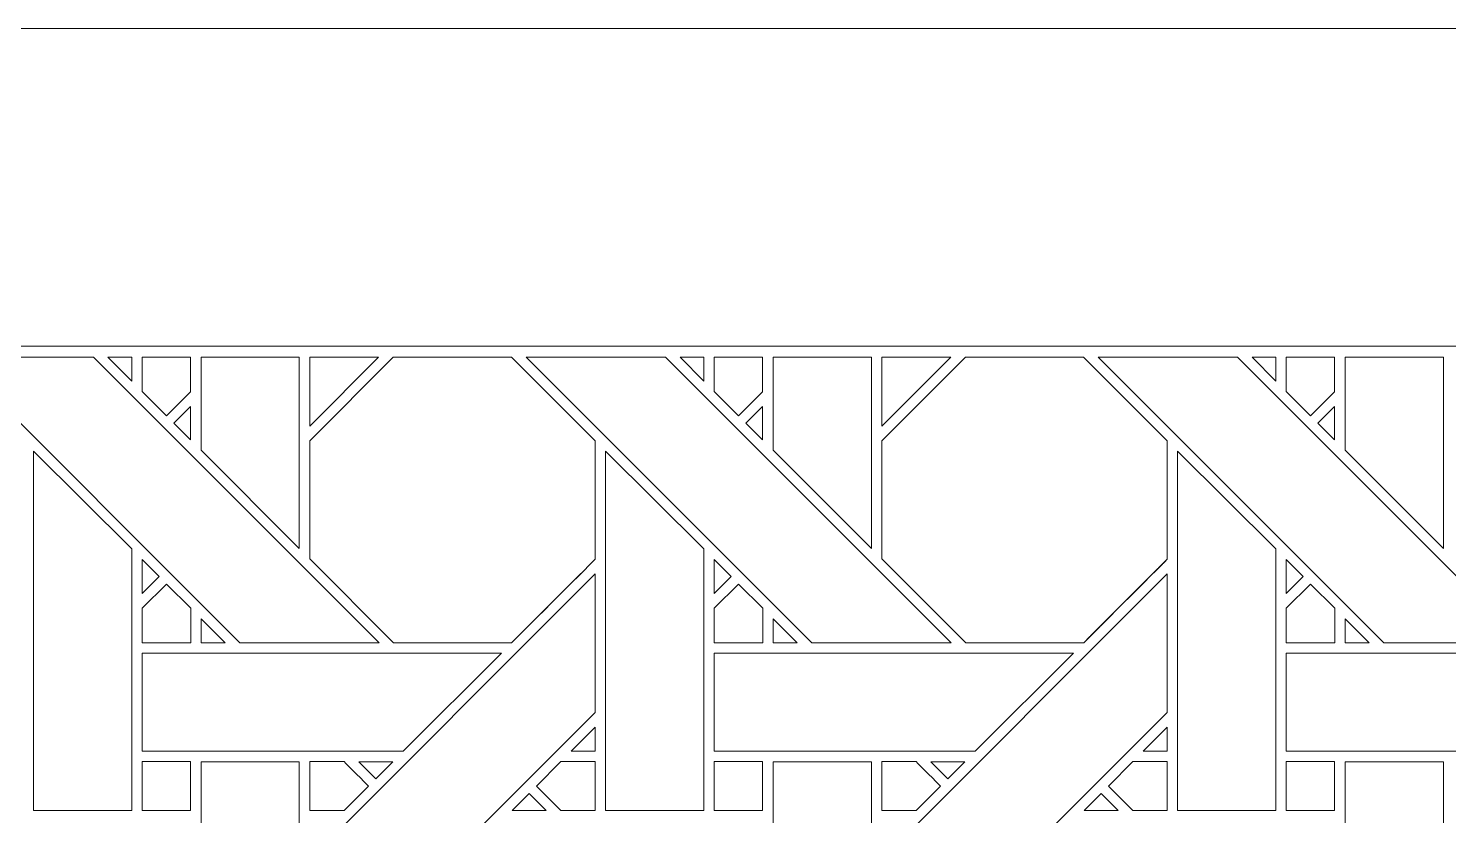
# Model space of a CAD drawing. Header units: inches. Extents: x 4.9 to 19.9, y 3.1 to 15.1.
# Drawn here: x 12.154 to 14.509, y 13.789 to 15.095 of the extents above; entities that cross this region are included whole.
import ezdxf

# ---------------------------------------------------------------- set-up
doc = ezdxf.new("R2010")
doc.units = ezdxf.units.IN
doc.header["$MEASUREMENT"] = 0
doc.layers.add('Design', color=7, linetype='Continuous', lineweight=0)

msp = doc.modelspace()

# ---------------------------------------------------------------- linework, layer by layer
at = {"layer": 'Design'}
for points, knots in [([(4.8829, 15.0948), (4.8829, 15.0948), (4.8829, 3.0948), (4.8829, 3.0948), (4.8829, 3.0948), (19.8829, 3.0948), (19.8829, 3.0948), (19.8829, 3.0948), (19.8829, 15.0948), (19.8829, 15.0948), (19.8829, 15.0948), (4.8829, 15.0948), (4.8829, 15.0948)], [0, 0, 0, 0, 1, 1, 1, 2, 2, 2, 3, 3, 3, 4, 4, 4, 4]), ([(5.4052, 14.5679), (5.4052, 14.5679), (5.4052, 3.6216), (5.4052, 3.6216), (5.4052, 3.6216), (19.3605, 3.6216), (19.3605, 3.6216), (19.3605, 3.6216), (19.3605, 14.5679), (19.3605, 14.5679), (19.3605, 14.5679), (5.4052, 14.5679), (5.4052, 14.5679)], [0, 0, 0, 0, 1, 1, 1, 2, 2, 2, 3, 3, 3, 4, 4, 4, 4]), ([(12.2618, 14.5497), (12.2618, 14.5497), (12.7354, 14.076), (12.7354, 14.076), (12.7354, 14.076), (12.5044, 14.076), (12.5044, 14.076), (12.5044, 14.076), (12.0308, 14.5497), (12.0308, 14.5497), (12.0308, 14.5497), (12.2618, 14.5497), (12.2618, 14.5497)], [0, 0, 0, 0, 1, 1, 1, 2, 2, 2, 3, 3, 3, 4, 4, 4, 4]), ([(12.3253, 14.5497), (12.3253, 14.5497), (12.3253, 14.5099), (12.3253, 14.5099), (12.3253, 14.5099), (12.2859, 14.5497), (12.2859, 14.5497), (12.2859, 14.5497), (12.3253, 14.5497), (12.3253, 14.5497)], [0, 0, 0, 0, 1, 1, 1, 2, 2, 2, 3, 3, 3, 3]), ([(12.3425, 14.5497), (12.3425, 14.5497), (12.4228, 14.5497), (12.4228, 14.5497), (12.4228, 14.5497), (12.4228, 14.4921), (12.4228, 14.4921), (12.4228, 14.4921), (12.3828, 14.4522), (12.3828, 14.4522), (12.3828, 14.4522), (12.3425, 14.4925), (12.3425, 14.4925), (12.3425, 14.4925), (12.3425, 14.5497), (12.3425, 14.5497)], [0, 0, 0, 0, 1, 1, 1, 2, 2, 2, 3, 3, 3, 4, 4, 4, 5, 5, 5, 5]), ([(12.3425, 14.5497), (12.3425, 14.5497), (12.4228, 14.5497), (12.4228, 14.5497), (12.4228, 14.5497), (12.4228, 14.4921), (12.4228, 14.4921), (12.4228, 14.4921), (12.3828, 14.4522), (12.3828, 14.4522), (12.3828, 14.4522), (12.3425, 14.4925), (12.3425, 14.4925), (12.3425, 14.4925), (12.3425, 14.5497), (12.3425, 14.5497)], [0, 0, 0, 0, 1, 1, 1, 2, 2, 2, 3, 3, 3, 4, 4, 4, 5, 5, 5, 5]), ([(12.4403, 14.5497), (12.4403, 14.5497), (12.6032, 14.5497), (12.6032, 14.5497), (12.6032, 14.5497), (12.6032, 14.2325), (12.6032, 14.2325), (12.6032, 14.2325), (12.4403, 14.3954), (12.4403, 14.3954), (12.4403, 14.3954), (12.4403, 14.5497), (12.4403, 14.5497)], [0, 0, 0, 0, 1, 1, 1, 2, 2, 2, 3, 3, 3, 4, 4, 4, 4]), ([(12.6204, 14.411), (12.6204, 14.411), (12.7591, 14.5497), (12.7591, 14.5497), (12.7591, 14.5497), (12.9553, 14.5497), (12.9553, 14.5497), (12.9553, 14.5497), (13.0941, 14.411), (13.0941, 14.411), (13.0941, 14.411), (13.0941, 14.2148), (13.0941, 14.2148), (13.0763, 14.1969), (12.9643, 14.0851), (12.9553, 14.0761), (12.9553, 14.0761), (12.7596, 14.0761), (12.7596, 14.0761), (12.7596, 14.0761), (12.6204, 14.2153), (12.6204, 14.2153), (12.6204, 14.2153), (12.6204, 14.411), (12.6204, 14.411)], [0, 0, 0, 0, 1, 1, 1, 2, 2, 2, 3, 3, 3, 4, 4, 4, 5, 5, 5, 6, 6, 6, 7, 7, 7, 8, 8, 8, 8]), ([(12.6204, 14.411), (12.6204, 14.411), (12.7591, 14.5497), (12.7591, 14.5497), (12.7591, 14.5497), (12.9553, 14.5497), (12.9553, 14.5497), (12.9553, 14.5497), (13.0941, 14.411), (13.0941, 14.411), (13.0941, 14.411), (13.0941, 14.2148), (13.0941, 14.2148), (13.0761, 14.1967), (12.9642, 14.085), (12.9553, 14.0761), (12.9553, 14.0761), (12.7596, 14.0761), (12.7596, 14.0761), (12.7596, 14.0761), (12.6204, 14.2153), (12.6204, 14.2153), (12.6204, 14.2153), (12.6204, 14.411), (12.6204, 14.411)], [0, 0, 0, 0, 1, 1, 1, 2, 2, 2, 3, 3, 3, 4, 4, 4, 5, 5, 5, 6, 6, 6, 7, 7, 7, 8, 8, 8, 8]), ([(12.6204, 14.5497), (12.6204, 14.5497), (12.7348, 14.5497), (12.7348, 14.5497), (12.7348, 14.5497), (12.6204, 14.4354), (12.6204, 14.4354), (12.6204, 14.4354), (12.6204, 14.5497), (12.6204, 14.5497)], [0, 0, 0, 0, 1, 1, 1, 2, 2, 2, 3, 3, 3, 3]), ([(13.2105, 14.5497), (13.2105, 14.5497), (13.6841, 14.076), (13.6841, 14.076), (13.6841, 14.076), (13.4531, 14.076), (13.4531, 14.076), (13.4531, 14.076), (12.9795, 14.5497), (12.9795, 14.5497), (12.9795, 14.5497), (13.2105, 14.5497), (13.2105, 14.5497)], [0, 0, 0, 0, 1, 1, 1, 2, 2, 2, 3, 3, 3, 4, 4, 4, 4]), ([(13.2741, 14.5497), (13.2741, 14.5497), (13.2741, 14.5099), (13.2741, 14.5099), (13.2741, 14.5099), (13.2346, 14.5497), (13.2346, 14.5497), (13.2346, 14.5497), (13.2741, 14.5497), (13.2741, 14.5497)], [0, 0, 0, 0, 1, 1, 1, 2, 2, 2, 3, 3, 3, 3]), ([(13.2913, 14.5497), (13.2913, 14.5497), (13.3715, 14.5497), (13.3715, 14.5497), (13.3715, 14.5497), (13.3715, 14.4921), (13.3715, 14.4921), (13.3715, 14.4921), (13.3316, 14.4522), (13.3316, 14.4522), (13.3316, 14.4522), (13.2913, 14.4925), (13.2913, 14.4925), (13.2913, 14.4925), (13.2913, 14.5497), (13.2913, 14.5497)], [0, 0, 0, 0, 1, 1, 1, 2, 2, 2, 3, 3, 3, 4, 4, 4, 5, 5, 5, 5]), ([(13.2913, 14.5497), (13.2913, 14.5497), (13.3715, 14.5497), (13.3715, 14.5497), (13.3715, 14.5497), (13.3715, 14.4921), (13.3715, 14.4921), (13.3715, 14.4921), (13.3316, 14.4522), (13.3316, 14.4522), (13.3316, 14.4522), (13.2913, 14.4925), (13.2913, 14.4925), (13.2913, 14.4925), (13.2913, 14.5497), (13.2913, 14.5497)], [0, 0, 0, 0, 1, 1, 1, 2, 2, 2, 3, 3, 3, 4, 4, 4, 5, 5, 5, 5]), ([(13.3891, 14.5497), (13.3891, 14.5497), (13.552, 14.5497), (13.552, 14.5497), (13.552, 14.5497), (13.552, 14.2324), (13.552, 14.2324), (13.552, 14.2324), (13.3891, 14.3954), (13.3891, 14.3954), (13.3891, 14.3954), (13.3891, 14.5497), (13.3891, 14.5497)], [0, 0, 0, 0, 1, 1, 1, 2, 2, 2, 3, 3, 3, 4, 4, 4, 4]), ([(13.5691, 14.411), (13.5691, 14.411), (13.7078, 14.5497), (13.7078, 14.5497), (13.7078, 14.5497), (13.904, 14.5497), (13.904, 14.5497), (13.904, 14.5497), (14.0428, 14.411), (14.0428, 14.411), (14.0428, 14.411), (14.0428, 14.2148), (14.0428, 14.2148), (14.025, 14.1969), (13.9131, 14.0851), (13.9041, 14.0761), (13.9041, 14.0761), (13.7084, 14.0761), (13.7084, 14.0761), (13.7084, 14.0761), (13.5691, 14.2153), (13.5691, 14.2153), (13.5691, 14.2153), (13.5691, 14.411), (13.5691, 14.411)], [0, 0, 0, 0, 1, 1, 1, 2, 2, 2, 3, 3, 3, 4, 4, 4, 5, 5, 5, 6, 6, 6, 7, 7, 7, 8, 8, 8, 8]), ([(13.5691, 14.5497), (13.5691, 14.5497), (13.6835, 14.5497), (13.6835, 14.5497), (13.6835, 14.5497), (13.5691, 14.4354), (13.5691, 14.4354), (13.5691, 14.4354), (13.5691, 14.5497), (13.5691, 14.5497)], [0, 0, 0, 0, 1, 1, 1, 2, 2, 2, 3, 3, 3, 3]), ([(13.904, 14.5497), (13.904, 14.5497), (14.0428, 14.411), (14.0428, 14.411), (14.0428, 14.411), (14.0428, 14.2148), (14.0428, 14.2148), (14.0244, 14.1963), (13.9126, 14.0847), (13.9041, 14.0761), (13.9041, 14.0761), (13.7084, 14.0761), (13.7084, 14.0761), (13.7084, 14.0761), (13.5691, 14.2153), (13.5691, 14.2153), (13.5691, 14.2153), (13.5691, 14.411), (13.5691, 14.411), (13.5691, 14.411), (13.7078, 14.5497), (13.7078, 14.5497), (13.7078, 14.5497), (13.904, 14.5497), (13.904, 14.5497)], [0, 0, 0, 0, 1, 1, 1, 2, 2, 2, 3, 3, 3, 4, 4, 4, 5, 5, 5, 6, 6, 6, 7, 7, 7, 8, 8, 8, 8]), ([(14.1592, 14.5497), (14.1592, 14.5497), (14.6329, 14.076), (14.6329, 14.076), (14.6329, 14.076), (14.4018, 14.076), (14.4018, 14.076), (14.4018, 14.076), (13.9283, 14.5497), (13.9283, 14.5497), (13.9283, 14.5497), (14.1592, 14.5497), (14.1592, 14.5497)], [0, 0, 0, 0, 1, 1, 1, 2, 2, 2, 3, 3, 3, 4, 4, 4, 4]), ([(14.2228, 14.5497), (14.2228, 14.5497), (14.2228, 14.5099), (14.2228, 14.5099), (14.2228, 14.5099), (14.1833, 14.5497), (14.1833, 14.5497), (14.1833, 14.5497), (14.2228, 14.5497), (14.2228, 14.5497)], [0, 0, 0, 0, 1, 1, 1, 2, 2, 2, 3, 3, 3, 3]), ([(14.24, 14.5497), (14.24, 14.5497), (14.3203, 14.5497), (14.3203, 14.5497), (14.3203, 14.5497), (14.3203, 14.4921), (14.3203, 14.4921), (14.3203, 14.4921), (14.2803, 14.4522), (14.2803, 14.4522), (14.2803, 14.4522), (14.24, 14.4925), (14.24, 14.4925), (14.24, 14.4925), (14.24, 14.5497), (14.24, 14.5497)], [0, 0, 0, 0, 1, 1, 1, 2, 2, 2, 3, 3, 3, 4, 4, 4, 5, 5, 5, 5]), ([(14.24, 14.5497), (14.24, 14.5497), (14.3203, 14.5497), (14.3203, 14.5497), (14.3203, 14.5497), (14.3203, 14.4921), (14.3203, 14.4921), (14.3203, 14.4921), (14.2803, 14.4522), (14.2803, 14.4522), (14.2803, 14.4522), (14.24, 14.4925), (14.24, 14.4925), (14.24, 14.4925), (14.24, 14.5497), (14.24, 14.5497)], [0, 0, 0, 0, 1, 1, 1, 2, 2, 2, 3, 3, 3, 4, 4, 4, 5, 5, 5, 5]), ([(14.3378, 14.5497), (14.3378, 14.5497), (14.5007, 14.5497), (14.5007, 14.5497), (14.5007, 14.5497), (14.5007, 14.2324), (14.5007, 14.2324), (14.5007, 14.2324), (14.3378, 14.3954), (14.3378, 14.3954), (14.3378, 14.3954), (14.3378, 14.5497), (14.3378, 14.5497)], [0, 0, 0, 0, 1, 1, 1, 2, 2, 2, 3, 3, 3, 4, 4, 4, 4]), ([(12.4228, 14.4679), (12.4228, 14.4679), (12.4228, 14.4127), (12.4228, 14.4127), (12.4228, 14.4127), (12.395, 14.4401), (12.395, 14.4401), (12.395, 14.4401), (12.4228, 14.4679), (12.4228, 14.4679)], [0, 0, 0, 0, 1, 1, 1, 2, 2, 2, 3, 3, 3, 3]), ([(13.3715, 14.4679), (13.3715, 14.4679), (13.3715, 14.4127), (13.3715, 14.4127), (13.3715, 14.4127), (13.3438, 14.4401), (13.3438, 14.4401), (13.3438, 14.4401), (13.3715, 14.4679), (13.3715, 14.4679)], [0, 0, 0, 0, 1, 1, 1, 2, 2, 2, 3, 3, 3, 3]), ([(14.3203, 14.4679), (14.3203, 14.4679), (14.3203, 14.4127), (14.3203, 14.4127), (14.3203, 14.4127), (14.2925, 14.4401), (14.2925, 14.4401), (14.2925, 14.4401), (14.3203, 14.4679), (14.3203, 14.4679)], [0, 0, 0, 0, 1, 1, 1, 2, 2, 2, 3, 3, 3, 3]), ([(12.1625, 13.798), (12.1625, 13.798), (12.1625, 14.3939), (12.1625, 14.3939), (12.1625, 14.3939), (12.3252, 14.2317), (12.3252, 14.2317), (12.3252, 14.2317), (12.3252, 13.798), (12.3252, 13.798), (12.3252, 13.798), (12.1625, 13.798), (12.1625, 13.798)], [0, 0, 0, 0, 1, 1, 1, 2, 2, 2, 3, 3, 3, 4, 4, 4, 4]), ([(13.1112, 13.798), (13.1112, 13.798), (13.1112, 14.3939), (13.1112, 14.3939), (13.1112, 14.3939), (13.274, 14.2317), (13.274, 14.2317), (13.274, 14.2317), (13.274, 13.798), (13.274, 13.798), (13.274, 13.798), (13.1112, 13.798), (13.1112, 13.798)], [0, 0, 0, 0, 1, 1, 1, 2, 2, 2, 3, 3, 3, 4, 4, 4, 4]), ([(14.0599, 13.798), (14.0599, 13.798), (14.0599, 14.3939), (14.0599, 14.3939), (14.0599, 14.3939), (14.2227, 14.2317), (14.2227, 14.2317), (14.2227, 14.2317), (14.2227, 13.798), (14.2227, 13.798), (14.2227, 13.798), (14.0599, 13.798), (14.0599, 13.798)], [0, 0, 0, 0, 1, 1, 1, 2, 2, 2, 3, 3, 3, 4, 4, 4, 4]), ([(12.3425, 14.1575), (12.3425, 14.1575), (12.3425, 14.2142), (12.3425, 14.2142), (12.3425, 14.2142), (12.3707, 14.1857), (12.3707, 14.1857), (12.3707, 14.1857), (12.3425, 14.1575), (12.3425, 14.1575)], [0, 0, 0, 0, 1, 1, 1, 2, 2, 2, 3, 3, 3, 3]), ([(13.2913, 14.1575), (13.2913, 14.1575), (13.2913, 14.2142), (13.2913, 14.2142), (13.2913, 14.2142), (13.3195, 14.1857), (13.3195, 14.1857), (13.3195, 14.1857), (13.2913, 14.1575), (13.2913, 14.1575)], [0, 0, 0, 0, 1, 1, 1, 2, 2, 2, 3, 3, 3, 3]), ([(14.24, 14.1575), (14.24, 14.1575), (14.24, 14.2142), (14.24, 14.2142), (14.24, 14.2142), (14.2682, 14.1857), (14.2682, 14.1857), (14.2682, 14.1857), (14.24, 14.1575), (14.24, 14.1575)], [0, 0, 0, 0, 1, 1, 1, 2, 2, 2, 3, 3, 3, 3]), ([(13.0941, 13.9603), (13.0941, 13.9603), (12.6204, 13.4866), (12.6204, 13.4866), (12.6204, 13.4866), (12.6204, 13.7167), (12.6204, 13.7167), (12.6204, 13.7167), (13.0941, 14.1903), (13.0941, 14.1903), (13.0941, 14.1903), (13.0941, 13.9603), (13.0941, 13.9603)], [0, 0, 0, 0, 1, 1, 1, 2, 2, 2, 3, 3, 3, 4, 4, 4, 4]), ([(14.0428, 13.9603), (14.0428, 13.9603), (13.5691, 13.4866), (13.5691, 13.4866), (13.5691, 13.4866), (13.5691, 13.7167), (13.5691, 13.7167), (13.5691, 13.7167), (14.0428, 14.1903), (14.0428, 14.1903), (14.0428, 14.1903), (14.0428, 13.9603), (14.0428, 13.9603)], [0, 0, 0, 0, 1, 1, 1, 2, 2, 2, 3, 3, 3, 4, 4, 4, 4]), ([(12.4232, 14.0759), (12.4232, 14.0759), (12.3425, 14.0759), (12.3425, 14.0759), (12.3425, 14.0759), (12.3425, 14.1332), (12.3425, 14.1332), (12.3425, 14.1332), (12.3829, 14.1735), (12.3829, 14.1735), (12.3829, 14.1735), (12.4232, 14.1332), (12.4232, 14.1332), (12.4232, 14.1332), (12.4232, 14.0759), (12.4232, 14.0759)], [0, 0, 0, 0, 1, 1, 1, 2, 2, 2, 3, 3, 3, 4, 4, 4, 5, 5, 5, 5]), ([(12.3829, 14.1735), (12.3829, 14.1735), (12.4232, 14.1332), (12.4232, 14.1332), (12.4232, 14.1332), (12.4232, 14.0759), (12.4232, 14.0759), (12.4232, 14.0759), (12.3425, 14.0759), (12.3425, 14.0759), (12.3425, 14.0759), (12.3425, 14.1332), (12.3425, 14.1332), (12.3425, 14.1332), (12.3829, 14.1735), (12.3829, 14.1735)], [0, 0, 0, 0, 1, 1, 1, 2, 2, 2, 3, 3, 3, 4, 4, 4, 5, 5, 5, 5]), ([(13.3719, 14.0759), (13.3719, 14.0759), (13.2913, 14.0759), (13.2913, 14.0759), (13.2913, 14.0759), (13.2913, 14.1332), (13.2913, 14.1332), (13.2913, 14.1332), (13.3316, 14.1735), (13.3316, 14.1735), (13.3316, 14.1735), (13.3719, 14.1332), (13.3719, 14.1332), (13.3719, 14.1332), (13.3719, 14.0759), (13.3719, 14.0759)], [0, 0, 0, 0, 1, 1, 1, 2, 2, 2, 3, 3, 3, 4, 4, 4, 5, 5, 5, 5]), ([(13.3316, 14.1735), (13.3316, 14.1735), (13.3719, 14.1332), (13.3719, 14.1332), (13.3719, 14.1332), (13.3719, 14.0759), (13.3719, 14.0759), (13.3719, 14.0759), (13.2913, 14.0759), (13.2913, 14.0759), (13.2913, 14.0759), (13.2913, 14.1332), (13.2913, 14.1332), (13.2913, 14.1332), (13.3316, 14.1735), (13.3316, 14.1735)], [0, 0, 0, 0, 1, 1, 1, 2, 2, 2, 3, 3, 3, 4, 4, 4, 5, 5, 5, 5]), ([(14.3207, 14.0759), (14.3207, 14.0759), (14.24, 14.0759), (14.24, 14.0759), (14.24, 14.0759), (14.24, 14.1332), (14.24, 14.1332), (14.24, 14.1332), (14.2803, 14.1735), (14.2803, 14.1735), (14.2803, 14.1735), (14.3207, 14.1332), (14.3207, 14.1332), (14.3207, 14.1332), (14.3207, 14.0759), (14.3207, 14.0759)], [0, 0, 0, 0, 1, 1, 1, 2, 2, 2, 3, 3, 3, 4, 4, 4, 5, 5, 5, 5]), ([(14.2803, 14.1735), (14.2803, 14.1735), (14.3207, 14.1332), (14.3207, 14.1332), (14.3207, 14.1332), (14.3207, 14.0759), (14.3207, 14.0759), (14.3207, 14.0759), (14.24, 14.0759), (14.24, 14.0759), (14.24, 14.0759), (14.24, 14.1332), (14.24, 14.1332), (14.24, 14.1332), (14.2803, 14.1735), (14.2803, 14.1735)], [0, 0, 0, 0, 1, 1, 1, 2, 2, 2, 3, 3, 3, 4, 4, 4, 5, 5, 5, 5]), ([(12.4405, 14.076), (12.4405, 14.076), (12.4405, 14.1158), (12.4405, 14.1158), (12.4405, 14.1158), (12.4802, 14.076), (12.4802, 14.076), (12.4802, 14.076), (12.4405, 14.076), (12.4405, 14.076)], [0, 0, 0, 0, 1, 1, 1, 2, 2, 2, 3, 3, 3, 3]), ([(13.3892, 14.076), (13.3892, 14.076), (13.3892, 14.1158), (13.3892, 14.1158), (13.3892, 14.1158), (13.4289, 14.076), (13.4289, 14.076), (13.4289, 14.076), (13.3892, 14.076), (13.3892, 14.076)], [0, 0, 0, 0, 1, 1, 1, 2, 2, 2, 3, 3, 3, 3]), ([(14.3379, 14.076), (14.3379, 14.076), (14.3379, 14.1158), (14.3379, 14.1158), (14.3379, 14.1158), (14.3776, 14.076), (14.3776, 14.076), (14.3776, 14.076), (14.3379, 14.076), (14.3379, 14.076)], [0, 0, 0, 0, 1, 1, 1, 2, 2, 2, 3, 3, 3, 3]), ([(12.9383, 14.0588), (12.9383, 14.0588), (12.7755, 13.8961), (12.7755, 13.8961), (12.7755, 13.8961), (12.3425, 13.8961), (12.3425, 13.8961), (12.3425, 13.8961), (12.3425, 14.0588), (12.3425, 14.0588), (12.3425, 14.0588), (12.9383, 14.0588), (12.9383, 14.0588)], [0, 0, 0, 0, 1, 1, 1, 2, 2, 2, 3, 3, 3, 4, 4, 4, 4]), ([(13.887, 14.0588), (13.887, 14.0588), (13.7242, 13.8961), (13.7242, 13.8961), (13.7242, 13.8961), (13.2913, 13.8961), (13.2913, 13.8961), (13.2913, 13.8961), (13.2913, 14.0588), (13.2913, 14.0588), (13.2913, 14.0588), (13.887, 14.0588), (13.887, 14.0588)], [0, 0, 0, 0, 1, 1, 1, 2, 2, 2, 3, 3, 3, 4, 4, 4, 4]), ([(14.8357, 14.0588), (14.8357, 14.0588), (14.673, 13.8961), (14.673, 13.8961), (14.673, 13.8961), (14.24, 13.8961), (14.24, 13.8961), (14.24, 13.8961), (14.24, 14.0588), (14.24, 14.0588), (14.24, 14.0588), (14.8357, 14.0588), (14.8357, 14.0588)], [0, 0, 0, 0, 1, 1, 1, 2, 2, 2, 3, 3, 3, 4, 4, 4, 4]), ([(13.0543, 13.8961), (13.0543, 13.8961), (13.0941, 13.9359), (13.0941, 13.9359), (13.0941, 13.9359), (13.0941, 13.8961), (13.0941, 13.8961), (13.0941, 13.8961), (13.0543, 13.8961), (13.0543, 13.8961)], [0, 0, 0, 0, 1, 1, 1, 2, 2, 2, 3, 3, 3, 3]), ([(14.003, 13.8961), (14.003, 13.8961), (14.0428, 13.9359), (14.0428, 13.9359), (14.0428, 13.9359), (14.0428, 13.8961), (14.0428, 13.8961), (14.0428, 13.8961), (14.003, 13.8961), (14.003, 13.8961)], [0, 0, 0, 0, 1, 1, 1, 2, 2, 2, 3, 3, 3, 3]), ([(12.4228, 13.7981), (12.4228, 13.7981), (12.3425, 13.7981), (12.3425, 13.7981), (12.3425, 13.7981), (12.3425, 13.8789), (12.3425, 13.8789), (12.3425, 13.8789), (12.4228, 13.8789), (12.4228, 13.8789), (12.4228, 13.8789), (12.4228, 13.7981), (12.4228, 13.7981)], [0, 0, 0, 0, 1, 1, 1, 2, 2, 2, 3, 3, 3, 4, 4, 4, 4]), ([(12.4228, 13.8789), (12.4228, 13.8789), (12.4228, 13.7981), (12.4228, 13.7981), (12.4228, 13.7981), (12.3425, 13.7981), (12.3425, 13.7981), (12.3425, 13.7981), (12.3425, 13.8789), (12.3425, 13.8789), (12.3425, 13.8789), (12.4228, 13.8789), (12.4228, 13.8789)], [0, 0, 0, 0, 1, 1, 1, 2, 2, 2, 3, 3, 3, 4, 4, 4, 4]), ([(12.4403, 13.4466), (12.4403, 13.4466), (12.4403, 13.8788), (12.4403, 13.8788), (12.4403, 13.8788), (12.6032, 13.8788), (12.6032, 13.8788), (12.6032, 13.8788), (12.6032, 13.2837), (12.6032, 13.2837), (12.6032, 13.2837), (12.4403, 13.4466), (12.4403, 13.4466)], [0, 0, 0, 0, 1, 1, 1, 2, 2, 2, 3, 3, 3, 4, 4, 4, 4]), ([(12.6204, 13.8789), (12.6204, 13.8789), (12.6775, 13.8789), (12.6775, 13.8789), (12.6826, 13.8738), (12.7134, 13.8429), (12.7178, 13.8385), (12.7178, 13.8385), (12.6774, 13.7981), (12.6774, 13.7981), (12.6774, 13.7981), (12.6204, 13.7981), (12.6204, 13.7981), (12.6204, 13.7981), (12.6204, 13.8789), (12.6204, 13.8789)], [0, 0, 0, 0, 1, 1, 1, 2, 2, 2, 3, 3, 3, 4, 4, 4, 5, 5, 5, 5]), ([(12.7178, 13.8385), (12.7178, 13.8385), (12.6774, 13.7981), (12.6774, 13.7981), (12.6774, 13.7981), (12.6204, 13.7981), (12.6204, 13.7981), (12.6204, 13.7981), (12.6204, 13.8789), (12.6204, 13.8789), (12.6204, 13.8789), (12.6775, 13.8789), (12.6775, 13.8789), (12.6826, 13.8737), (12.7134, 13.8429), (12.7178, 13.8385)], [0, 0, 0, 0, 1, 1, 1, 2, 2, 2, 3, 3, 3, 4, 4, 4, 5, 5, 5, 5]), ([(12.7018, 13.8788), (12.7018, 13.8788), (12.7583, 13.8788), (12.7583, 13.8788), (12.7583, 13.8788), (12.73, 13.8506), (12.73, 13.8506), (12.73, 13.8506), (12.7018, 13.8788), (12.7018, 13.8788)], [0, 0, 0, 0, 1, 1, 1, 2, 2, 2, 3, 3, 3, 3]), ([(13.0941, 13.7981), (13.0941, 13.7981), (13.037, 13.7981), (13.037, 13.7981), (13.037, 13.7981), (12.9966, 13.8385), (12.9966, 13.8385), (12.9966, 13.8385), (13.037, 13.8789), (13.037, 13.8789), (13.037, 13.8789), (13.0941, 13.8789), (13.0941, 13.8789), (13.0941, 13.8789), (13.0941, 13.7981), (13.0941, 13.7981)], [0, 0, 0, 0, 1, 1, 1, 2, 2, 2, 3, 3, 3, 4, 4, 4, 5, 5, 5, 5]), ([(13.0941, 13.8789), (13.0941, 13.8789), (13.0941, 13.7981), (13.0941, 13.7981), (13.0941, 13.7981), (13.037, 13.7981), (13.037, 13.7981), (13.037, 13.7981), (12.9966, 13.8385), (12.9966, 13.8385), (12.9966, 13.8385), (13.037, 13.8789), (13.037, 13.8789), (13.037, 13.8789), (13.0941, 13.8789), (13.0941, 13.8789)], [0, 0, 0, 0, 1, 1, 1, 2, 2, 2, 3, 3, 3, 4, 4, 4, 5, 5, 5, 5]), ([(13.3715, 13.7981), (13.3715, 13.7981), (13.2913, 13.7981), (13.2913, 13.7981), (13.2913, 13.7981), (13.2913, 13.8789), (13.2913, 13.8789), (13.2913, 13.8789), (13.3715, 13.8789), (13.3715, 13.8789), (13.3715, 13.8789), (13.3715, 13.7981), (13.3715, 13.7981)], [0, 0, 0, 0, 1, 1, 1, 2, 2, 2, 3, 3, 3, 4, 4, 4, 4]), ([(13.3715, 13.8789), (13.3715, 13.8789), (13.3715, 13.7981), (13.3715, 13.7981), (13.3715, 13.7981), (13.2913, 13.7981), (13.2913, 13.7981), (13.2913, 13.7981), (13.2913, 13.8789), (13.2913, 13.8789), (13.2913, 13.8789), (13.3715, 13.8789), (13.3715, 13.8789)], [0, 0, 0, 0, 1, 1, 1, 2, 2, 2, 3, 3, 3, 4, 4, 4, 4]), ([(13.3891, 13.4466), (13.3891, 13.4466), (13.3891, 13.8788), (13.3891, 13.8788), (13.3891, 13.8788), (13.552, 13.8788), (13.552, 13.8788), (13.552, 13.8788), (13.552, 13.2837), (13.552, 13.2837), (13.552, 13.2837), (13.3891, 13.4466), (13.3891, 13.4466)], [0, 0, 0, 0, 1, 1, 1, 2, 2, 2, 3, 3, 3, 4, 4, 4, 4]), ([(13.5691, 13.8789), (13.5691, 13.8789), (13.6262, 13.8789), (13.6262, 13.8789), (13.6313, 13.8738), (13.6621, 13.8429), (13.6665, 13.8385), (13.6665, 13.8385), (13.6261, 13.7981), (13.6261, 13.7981), (13.6261, 13.7981), (13.5691, 13.7981), (13.5691, 13.7981), (13.5691, 13.7981), (13.5691, 13.8789), (13.5691, 13.8789)], [0, 0, 0, 0, 1, 1, 1, 2, 2, 2, 3, 3, 3, 4, 4, 4, 5, 5, 5, 5]), ([(13.6665, 13.8385), (13.6665, 13.8385), (13.6261, 13.7981), (13.6261, 13.7981), (13.6261, 13.7981), (13.5691, 13.7981), (13.5691, 13.7981), (13.5691, 13.7981), (13.5691, 13.8789), (13.5691, 13.8789), (13.5691, 13.8789), (13.6262, 13.8789), (13.6262, 13.8789), (13.6313, 13.8737), (13.6621, 13.8429), (13.6665, 13.8385)], [0, 0, 0, 0, 1, 1, 1, 2, 2, 2, 3, 3, 3, 4, 4, 4, 5, 5, 5, 5]), ([(13.6505, 13.8788), (13.6505, 13.8788), (13.707, 13.8788), (13.707, 13.8788), (13.707, 13.8788), (13.6787, 13.8506), (13.6787, 13.8506), (13.6787, 13.8506), (13.6505, 13.8788), (13.6505, 13.8788)], [0, 0, 0, 0, 1, 1, 1, 2, 2, 2, 3, 3, 3, 3]), ([(14.0428, 13.7981), (14.0428, 13.7981), (13.9857, 13.7981), (13.9857, 13.7981), (13.9857, 13.7981), (13.9453, 13.8385), (13.9453, 13.8385), (13.9453, 13.8385), (13.9858, 13.8789), (13.9858, 13.8789), (13.9858, 13.8789), (14.0428, 13.8789), (14.0428, 13.8789), (14.0428, 13.8789), (14.0428, 13.7981), (14.0428, 13.7981)], [0, 0, 0, 0, 1, 1, 1, 2, 2, 2, 3, 3, 3, 4, 4, 4, 5, 5, 5, 5]), ([(14.0428, 13.7981), (14.0428, 13.7981), (13.9857, 13.7981), (13.9857, 13.7981), (13.9857, 13.7981), (13.9453, 13.8385), (13.9453, 13.8385), (13.9453, 13.8385), (13.9858, 13.8789), (13.9858, 13.8789), (13.9858, 13.8789), (14.0428, 13.8789), (14.0428, 13.8789), (14.0428, 13.8789), (14.0428, 13.7981), (14.0428, 13.7981)], [0, 0, 0, 0, 1, 1, 1, 2, 2, 2, 3, 3, 3, 4, 4, 4, 5, 5, 5, 5]), ([(14.3203, 13.7981), (14.3203, 13.7981), (14.24, 13.7981), (14.24, 13.7981), (14.24, 13.7981), (14.24, 13.8789), (14.24, 13.8789), (14.24, 13.8789), (14.3203, 13.8789), (14.3203, 13.8789), (14.3203, 13.8789), (14.3203, 13.7981), (14.3203, 13.7981)], [0, 0, 0, 0, 1, 1, 1, 2, 2, 2, 3, 3, 3, 4, 4, 4, 4]), ([(14.24, 13.7981), (14.24, 13.7981), (14.24, 13.8789), (14.24, 13.8789), (14.24, 13.8789), (14.3203, 13.8789), (14.3203, 13.8789), (14.3203, 13.8789), (14.3203, 13.7981), (14.3203, 13.7981), (14.3203, 13.7981), (14.24, 13.7981), (14.24, 13.7981)], [0, 0, 0, 0, 1, 1, 1, 2, 2, 2, 3, 3, 3, 4, 4, 4, 4]), ([(14.3378, 13.4466), (14.3378, 13.4466), (14.3378, 13.8788), (14.3378, 13.8788), (14.3378, 13.8788), (14.5007, 13.8788), (14.5007, 13.8788), (14.5007, 13.8788), (14.5007, 13.2837), (14.5007, 13.2837), (14.5007, 13.2837), (14.3378, 13.4466), (14.3378, 13.4466)], [0, 0, 0, 0, 1, 1, 1, 2, 2, 2, 3, 3, 3, 4, 4, 4, 4]), ([(13.0127, 13.798), (13.0127, 13.798), (12.9562, 13.798), (12.9562, 13.798), (12.9562, 13.798), (12.9845, 13.8263), (12.9845, 13.8263), (12.9845, 13.8263), (13.0127, 13.798), (13.0127, 13.798)], [0, 0, 0, 0, 1, 1, 1, 2, 2, 2, 3, 3, 3, 3]), ([(13.905, 13.798), (13.905, 13.798), (13.9332, 13.8263), (13.9332, 13.8263), (13.9332, 13.8263), (13.9615, 13.798), (13.9615, 13.798), (13.9615, 13.798), (13.905, 13.798), (13.905, 13.798)], [0, 0, 0, 0, 1, 1, 1, 2, 2, 2, 3, 3, 3, 3])]:
    msp.add_open_spline(points, degree=3, knots=knots, dxfattribs=at)

doc.saveas('drawing.dxf')
